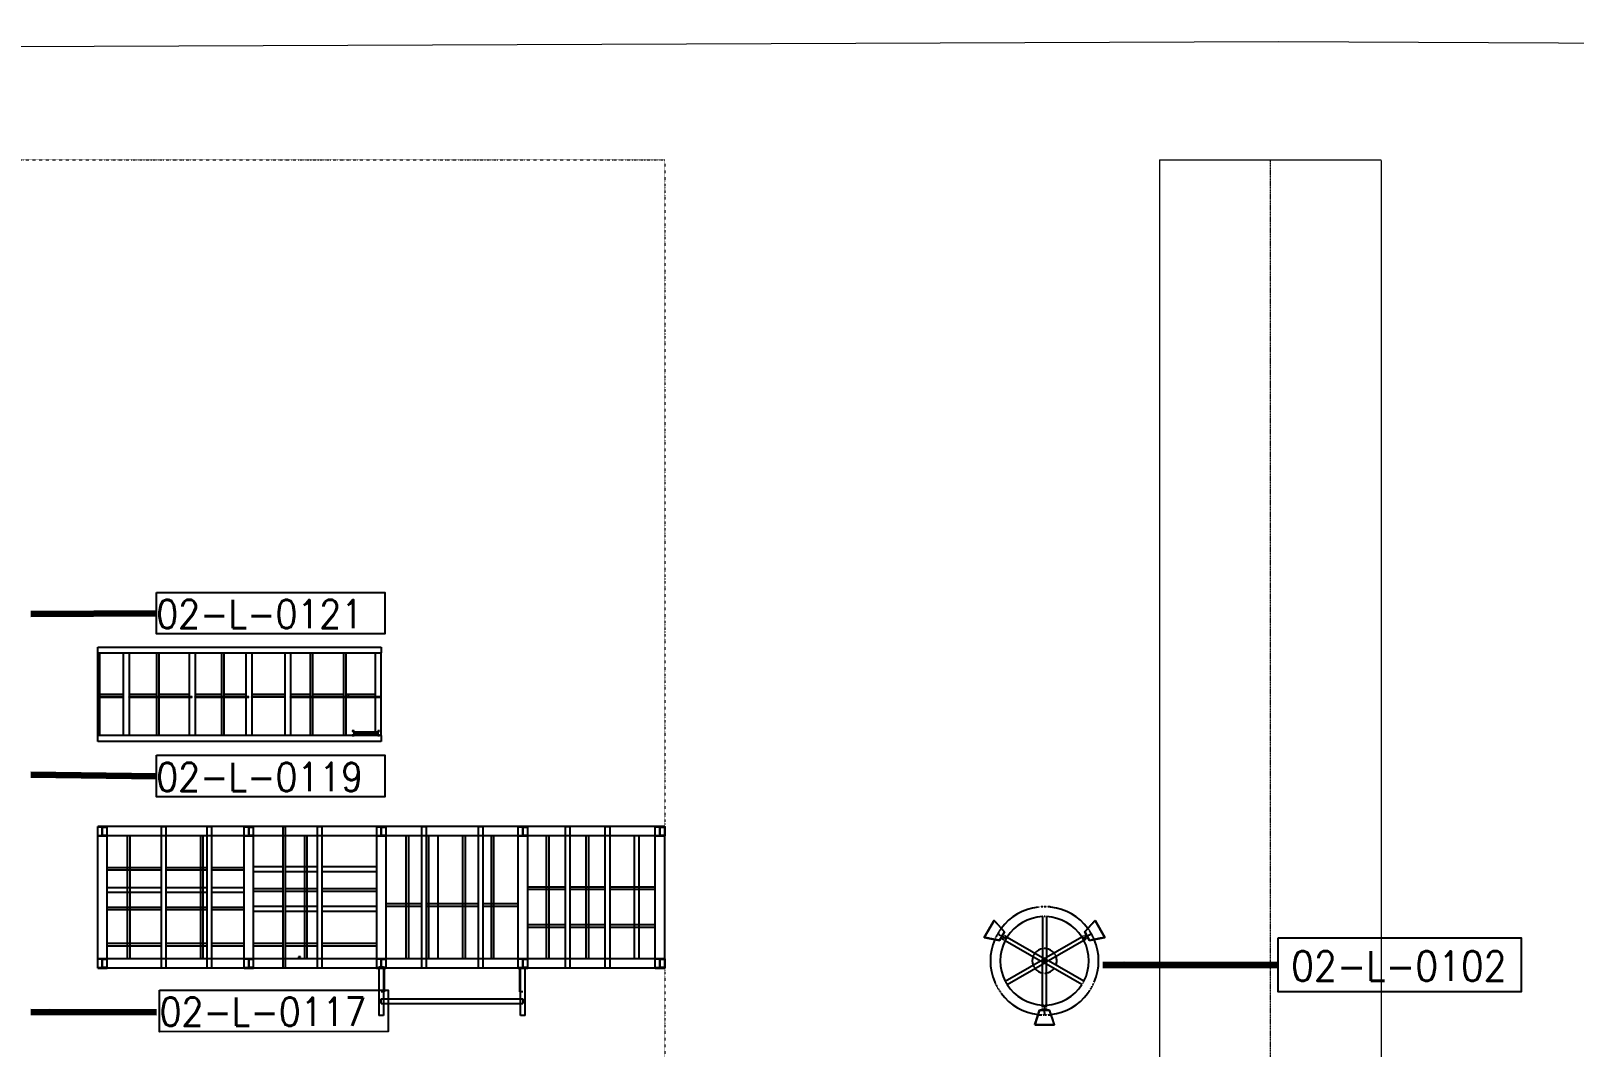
# Model space of a CAD drawing. Header units: inches. Extents: x 19 to 689223, y 34 to 210034.
# Drawn here: x 147594 to 178947, y 152559 to 173214 of the extents above; entities that cross this region are included whole.
import ezdxf

# ---------------------------------------------------------------- set-up
doc = ezdxf.new("R2010")
doc.units = ezdxf.units.IN
doc.header["$MEASUREMENT"] = 0
for name, pattern in [('CABLEROUTEALL-EMBED 1_DWG$0$HIDDEN2', [0.1875, 0.125, -0.0625]), ('DASHDOT2', [0.5, 0.25, -0.125, 0, -0.125]), ('DIVIDE2', [0.625, 0.25, -0.125, 0, -0.125, 0, -0.125])]:
    doc.linetypes.add(name, pattern=pattern)
for name, color, linetype in [('_Auto', 7, 'Continuous'), ('CABLEROUTEALL-EMBED 1_DWG$0$DwgTemplate', 7, 'Continuous'), ('Pointers', 136, 'Continuous'), ('照明平面设备层', 1, 'Continuous')]:
    doc.layers.add(name, color=color, linetype=linetype)
doc.layers.add('Layout', color=6, linetype='Continuous', lineweight=20)
doc.layers.add('REV.C CLOUD', color=2, linetype='Continuous', lineweight=20)
doc.styles.add('HZTXT', font='txt_qlt.shx', dxfattribs={"width": 0.7, "bigfont": 'hztxt.shx'})
doc.styles.get("Standard").update_dxf_attribs({"font": 'arial.ttf'})
doc.dimstyles.new('ANSI_L', dxfattribs={"dimtxt": 0.18, "dimasz": 0.18, "dimexe": 0.18, "dimexo": 0.0625, "dimgap": 0.09, "dimtad": 0, "dimtih": 1, "dimtoh": 1, "dimdec": 4, "dimzin": 0, "dimdsep": 46, "dimtxsty": 'Standard', "dimcen": 0.09, "dimadec": 0, "dimazin": 0, "dimtfac": 1, "dimtdec": 4, "dimtofl": 0, "dimtmove": 0, "dimatfit": 3, "dimfxl": 1, "dimtolj": 1, "dimtzin": 0, "dimarcsym": 0})
doc.dimstyles.new('ISO-25', dxfattribs={"dimtxt": 1000, "dimasz": 2.5, "dimexe": 1.25, "dimexo": 0.625, "dimtad": 1, "dimlfac": 1.016, "dimtxsty": 'HZTXT', "dimcen": 2.5, "dimclrd": 4, "dimclre": 4, "dimclrt": 4, "dimadec": 4, "dimazin": 0, "dimtfac": 1, "dimtmove": 0, "dimatfit": 3, "dimfxl": 1, "dimlwd": -1, "dimlwe": -1, "dimarcsym": 0})

# ---------------------------------------------------------------- blocks, each defined once
blk = doc.blocks.new('Tower Light Type 1')
at = {"layer": '照明平面设备层', "color": 1, "linetype": 'Continuous'}
for p, q in [((-2052, 1646), (-2452, 954)), ((-2452, 954), (-2052, 1646)), ((-1632, 1173), (-2052, 1646)), ((-2052, 1646), (-1632, 1173)), ((-80, 1798), (-80, 139)), ((80, 1798), (80, 139)), ((2052, 1646), (1632, 1173)), ((2052, 1646), (1632, 1173)), ((2452, 954), (2052, 1646)), ((2052, 1646), (2452, 954)), ((-2452, 954), (-1832, 827)), ((-2452, 954), (-1832, 827)), ((-1832, 827), (-1632, 1173)), ((-1632, 1173), (-1832, 827)), ((-1573, 908), (-1732, 1000)), ((-1573, 908), (-1732, 1000)), ((-1597, 830), (-160, 0)), ((-1517, 968), (-80, 139)), ((1517, 968), (80, 139)), ((1597, 830), (160, 0)), ((1732, 1000), (1573, 908)), ((1732, 1000), (1573, 908)), ((1632, 1173), (1832, 827)), ((1832, 827), (1632, 1173)), ((1832, 827), (2452, 954)), ((2452, 954), (1832, 827)), ((-1597, -830), (-160, 0)), ((1597, -830), (160, 0)), ((-1517, -968), (-80, -139)), ((-80, -1798), (-80, -139)), ((1517, -968), (80, -139)), ((80, -1798), (80, -139)), ((0, -1817), (0, -2000)), ((0, -1817), (0, -2000)), ((-200, -2000), (-400, -2600)), ((-400, -2600), (-200, -2000)), ((200, -2000), (-200, -2000)), ((-200, -2000), (200, -2000)), ((400, -2600), (200, -2000)), ((400, -2600), (200, -2000)), ((-400, -2600), (400, -2600)), ((400, -2600), (-400, -2600))]:
    blk.add_line(p, q, dxfattribs=at)
at = {"layer": '照明平面设备层', "color": 1, "linetype": 'CABLEROUTEALL-EMBED 1_DWG$0$HIDDEN2'}
for p, q in [((-2452, 954), (-2052, 1646)), ((-2052, 1646), (-2452, 954)), ((-2052, 1646), (-1632, 1173)), ((-2052, 1646), (-1632, 1173)), ((1632, 1173), (2052, 1646)), ((1632, 1173), (2052, 1646)), ((2052, 1646), (2452, 954)), ((2452, 954), (2052, 1646)), ((-1832, 827), (-2452, 954)), ((-1832, 827), (-2452, 954)), ((-1732, 1000), (-1905, 1100)), ((-1905, 1100), (-1732, 1000)), ((-1732, 1000), (-1905, 1100)), ((-1905, 1100), (-1732, 1000)), ((-1632, 1173), (-1832, 827)), ((-1832, 827), (-1632, 1173)), ((-1692, 1069), (-1772, 931)), ((-1692, 1069), (-1772, 931)), ((-1772, 931), (-1597, 830)), ((-1732, 1000), (-1559, 900)), ((-1732, 1000), (-1559, 900)), ((-1692, 1069), (-1517, 968)), ((-1559, 900), (-1573, 908)), ((-1559, 900), (-1573, 908)), ((1692, 1069), (1517, 968)), ((1559, 900), (1905, 1100)), ((1559, 900), (1905, 1100)), ((1573, 908), (1559, 900)), ((1573, 908), (1559, 900)), ((1772, 931), (1597, 830)), ((1832, 827), (1632, 1173)), ((1632, 1173), (1832, 827)), ((1692, 1069), (1772, 931)), ((1692, 1069), (1772, 931)), ((1905, 1100), (1732, 1000)), ((1905, 1100), (1732, 1000)), ((2452, 954), (1832, 827)), ((2452, 954), (1832, 827)), ((-160, 0), (-40, 69)), ((-160, 0), (-40, -69)), ((-80, 139), (40, 69)), ((-80, 139), (-80, 0)), ((80, 0), (-80, 0)), ((-80, 0), (0, 0)), ((0, 0), (-80, 0)), ((-80, 0), (80, 0)), ((-80, -139), (-80, 0)), ((80, 139), (-40, 69)), ((40, 69), (-40, -69)), ((-40, -69), (40, 69)), ((40, -69), (-40, 69)), ((-40, 69), (0, 0)), ((0, 0), (-40, 69)), ((-40, 69), (40, -69)), ((-40, -69), (0, 0)), ((0, 0), (-40, -69)), ((0, 0), (40, 69)), ((40, 69), (0, 0)), ((0, 0), (80, 0)), ((80, 0), (0, 0)), ((0, 0), (40, -69)), ((40, -69), (0, 0)), ((160, 0), (40, 69)), ((160, 0), (40, -69)), ((80, 139), (80, 0)), ((80, -139), (80, 0)), ((-80, -139), (40, -69)), ((80, -139), (-40, -69)), ((-80, -2000), (-80, -1798)), ((0, -2000), (0, -1800)), ((0, -1800), (0, -1817)), ((0, -2000), (0, -1800)), ((0, -1800), (0, -1817)), ((80, -2000), (80, -1798)), ((-400, -2600), (-200, -2000)), ((-400, -2600), (-200, -2000)), ((-200, -2000), (200, -2000)), ((200, -2000), (-200, -2000)), ((80, -2000), (-80, -2000)), ((80, -2000), (-80, -2000)), ((0, -2000), (0, -2200)), ((0, -2200), (0, -2000)), ((0, -2000), (0, -2200)), ((0, -2200), (0, -2000)), ((200, -2000), (400, -2600)), ((200, -2000), (400, -2600)), ((400, -2600), (-400, -2600)), ((-400, -2600), (400, -2600))]:
    blk.add_line(p, q, dxfattribs=at)
at = {"layer": '照明平面设备层', "color": 1, "linetype": 'Continuous'}
blk.add_circle((0, 0), 100, dxfattribs=at)
blk.add_circle((0, 0), 100, dxfattribs=at)
for radius, start, end in [(2200, 96.86074, 143.17429), (2200, 36.82571, 83.18043), (1800, 92.54732, 147.45268), (1800, 32.54732, 87.45268), (2200, 156.82571, 203.17429), (1800, 152.54732, 207.45268), (1800, 332.54732, 27.45268), (2200, 336.82571, 23.17429), (500, 159.2069, 200.7931), (500, 159.2069, 200.7931), (500, 99.2069, 140.7931), (500, 99.2069, 140.7931), (500, 39.2069, 80.7931), (500, 39.2069, 80.7931), (500, 339.2069, 20.7931), (500, 0, 20.7931), (500, 339.2069, 0), (500, 219.2069, 260.7931), (500, 219.2069, 260.7931), (500, 279.2069, 320.7931), (500, 279.2069, 320.7931), (1800, 212.54732, 267.45268), (1800, 272.54732, 327.45268), (2200, 216.82571, 263.17429), (2200, 276.82571, 323.17429)]:
    blk.add_arc((0, 0), radius, start, end, dxfattribs=at)
at = {"layer": '照明平面设备层', "color": 1, "linetype": 'CABLEROUTEALL-EMBED 1_DWG$0$HIDDEN2'}
for radius, start, end in [(2200, 90, 96.86074), (2200, 83.18043, 90), (2200, 143.17429, 150), (1800, 90, 92.54732), (1800, 87.45268, 90), (2200, 30, 36.82571), (2200, 150, 156.82571), (1800, 150, 152.54732), (1800, 147.45268, 150), (1800, 30, 32.54732), (1800, 27.45268, 30), (2200, 23.17429, 30), (500, 140.7931, 159.2069), (500, 140.7931, 159.2069), (500, 80.7931, 99.2069), (500, 80.7931, 99.2069), (500, 20.7931, 39.2069), (500, 20.7931, 39.2069), (500, 200.7931, 219.2069), (500, 200.7931, 219.2069), (500, 260.7931, 270), (500, 260.7931, 279.2069), (500, 270, 279.2069), (2200, 203.17429, 210), (2200, 210, 216.82571), (1800, 207.45268, 210), (1800, 210, 212.54732), (1800, 327.45268, 330), (1800, 330, 332.54732), (2200, 323.17429, 330), (2200, 330, 336.82571), (1800, 267.45268, 270), (1800, 270, 272.54732), (2200, 263.17429, 270), (2200, 270, 276.82571)]:
    blk.add_arc((0, 0), radius, start, end, dxfattribs=at)

msp = doc.modelspace()

# ---------------------------------------------------------------- linework, layer by layer
at = {"layer": '_Auto', "color": 7, "linetype": 'Continuous'}
for points in [[(150143.3347, 161798.7802), (154784.3259, 161799.5468), (154784.3259, 160956.715), (150143.3347, 160955.9483)], [(150143.3347, 158490.0677), (154784.3259, 158490.8343), (154784.3259, 157648.0024), (150143.3347, 157647.2358)], [(172930.4061, 154783.649), (177869.4305, 154783.649), (177869.4305, 153686.088), (172930.4061, 153686.088)], [(150210.2686, 153716.4998), (154851.2598, 153717.2665), (154851.2598, 152874.4346), (150210.2686, 152873.668)]]:
    msp.add_lwpolyline(points, close=True, dxfattribs=at)
at = {"layer": 'CABLEROUTEALL-EMBED 1_DWG$0$DwgTemplate', "color": 9, "linetype": 'Continuous'}
for p, q in [((148952.4594, 160691.4688), (154711.8103, 160691.4688)), ((148952.4594, 160572.4422), (148952.4594, 160691.4688)), ((148952.4594, 160572.4422), (148998.5342, 160572.4422)), ((148952.4594, 158890.7117), (148952.4594, 160572.4422)), ((148952.4594, 160572.4422), (154711.8103, 160572.4422)), ((148998.5342, 158890.7117), (148998.5342, 160572.4422)), ((149468.8812, 160572.4422), (149468.8812, 158890.7117)), ((149468.8812, 160572.4422), (149587.9078, 160572.4422)), ((149587.9078, 160572.4422), (149587.9078, 158890.7117)), ((150154.2439, 160572.4422), (150200.3187, 160572.4422)), ((150154.2439, 158890.7117), (150154.2439, 160572.4422)), ((150200.3187, 158890.7117), (150200.3187, 160572.4422)), ((150812.7297, 160572.4422), (150931.7563, 160572.4422)), ((150812.7297, 160572.4422), (150812.7297, 158890.7117)), ((150931.7563, 160572.4422), (150931.7563, 158890.7117)), ((151467.376, 160572.4422), (151513.4508, 160572.4422)), ((151467.376, 160572.4422), (151467.376, 158890.7117)), ((151513.4508, 160572.4422), (151513.4508, 158890.7117)), ((151964.5999, 160572.4422), (151964.5999, 158890.7117)), ((151964.5999, 160572.4422), (152083.6265, 160572.4422)), ((152083.6265, 160572.4422), (152083.6265, 158890.7117)), ((152751.7112, 160572.4422), (152870.7378, 160572.4422)), ((152751.7112, 160572.4422), (152751.7112, 158890.7117)), ((152870.7378, 160572.4422), (152870.7378, 158890.7117)), ((153273.8924, 160572.4422), (153319.9672, 160572.4422)), ((153273.8924, 158890.7117), (153273.8924, 160572.4422)), ((153319.9672, 158890.7117), (153319.9672, 160572.4422)), ((153945.8167, 160572.4422), (153945.8167, 158890.7117)), ((153945.8167, 160572.4422), (153991.8915, 160572.4422)), ((153991.8915, 160572.4422), (153991.8915, 158890.7117)), ((154592.7838, 160572.4422), (154711.8103, 160572.4422)), ((154592.7838, 158967.17), (154592.7838, 160572.4422)), ((154711.8103, 160691.4688), (154711.8103, 160572.4422)), ((154711.8103, 158890.7117), (154711.8103, 160572.4422)), ((149468.8812, 159676.8631), (148952.4594, 159676.8631)), ((148952.4594, 159676.8631), (148952.4594, 159671.1038)), ((148952.4594, 159671.1038), (149468.8812, 159671.1038)), ((148998.5342, 159731.577), (149468.8812, 159731.577)), ((149468.8812, 159676.8631), (149468.8812, 159671.1038)), ((149587.9078, 159731.577), (150154.2439, 159731.577)), ((149587.9078, 159671.1038), (149587.9078, 159676.8631)), ((150872.243, 159676.8631), (149587.9078, 159676.8631)), ((149587.9078, 159671.1038), (150872.243, 159671.1038)), ((150200.3187, 159731.577), (150812.7297, 159731.577)), ((150872.243, 159671.1038), (150872.243, 159676.8631)), ((150931.7563, 159731.577), (151467.376, 159731.577)), ((150931.7563, 159671.1038), (150931.7563, 159676.8631)), ((152024.1132, 159676.8631), (150931.7563, 159676.8631)), ((150931.7563, 159671.1038), (152024.1132, 159671.1038)), ((151513.4508, 159731.577), (151964.5999, 159731.577)), ((152024.1132, 159671.1038), (152024.1132, 159676.8631)), ((152083.6265, 159731.577), (152751.7112, 159731.577)), ((152083.6265, 159671.1038), (152083.6265, 159676.8631)), ((152751.7112, 159676.8631), (152083.6265, 159676.8631)), ((152751.7112, 159671.1038), (152083.6265, 159671.1038)), ((152751.7112, 159676.8631), (152751.7112, 159671.1038)), ((152870.7378, 159731.577), (153273.8924, 159731.577)), ((152870.7378, 159671.1038), (152870.7378, 159676.8631)), ((154711.8103, 159676.8631), (152870.7378, 159676.8631)), ((152870.7378, 159671.1038), (154711.8103, 159671.1038)), ((153319.9672, 159731.577), (153945.8167, 159731.577)), ((153991.8915, 159731.577), (154592.7838, 159731.577)), ((153991.8915, 159731.577), (154048.7293, 159731.577)), ((154048.7293, 159676.8631), (153991.8915, 159676.8631)), ((153991.8915, 159671.1038), (153991.8915, 159676.8631)), ((153991.8915, 159671.1038), (154048.7293, 159671.1038)), ((154048.7293, 159676.8631), (154048.7293, 159731.577)), ((154048.7293, 159671.1038), (154048.7293, 159676.8631)), ((154711.8103, 159671.1038), (154711.8103, 159676.8631)), ((154161.7451, 158987.1358), (154123.2227, 158987.1358)), ((154123.2227, 158987.1358), (154123.2227, 158979.9189)), ((154123.2227, 158979.9189), (154158.6974, 158979.9189)), ((154158.6974, 158979.9189), (154158.6974, 158896.8276)), ((154161.7451, 158889.6108), (154161.7451, 158987.1358)), ((154161.7451, 158967.17), (154641.691, 158967.17)), ((154161.7451, 158956.9299), (154641.691, 158956.9299)), ((154641.691, 158987.1358), (154641.691, 158889.6108)), ((154680.2134, 158987.1358), (154641.691, 158987.1358)), ((154644.7386, 158979.9189), (154680.2134, 158979.9189)), ((154644.7386, 158896.8276), (154644.7386, 158979.9189)), ((154680.2134, 158979.9189), (154680.2134, 158987.1358)), ((154123.2227, 158890.7117), (148952.4594, 158890.7117)), ((148952.4594, 158771.6852), (148952.4594, 158890.7117)), ((148998.5342, 158890.7117), (148952.4594, 158890.7117)), ((154711.8103, 158771.6852), (148952.4594, 158771.6852)), ((149587.9078, 158890.7117), (149468.8812, 158890.7117)), ((150200.3187, 158890.7117), (150154.2439, 158890.7117)), ((150931.7563, 158890.7117), (150812.7297, 158890.7117)), ((151513.4508, 158890.7117), (151467.376, 158890.7117)), ((152083.6265, 158890.7117), (151964.5999, 158890.7117)), ((152870.7378, 158890.7117), (152751.7112, 158890.7117)), ((153319.9672, 158890.7117), (153273.8924, 158890.7117)), ((153991.8915, 158890.7117), (153945.8167, 158890.7117)), ((154123.2227, 158896.8276), (154123.2227, 158889.6108)), ((154158.6974, 158896.8276), (154123.2227, 158896.8276)), ((154123.2227, 158889.6108), (154161.7451, 158889.6108)), ((154641.691, 158918.4075), (154161.7451, 158918.4075)), ((154641.691, 158890.7117), (154161.7451, 158890.7117)), ((154592.7838, 158890.7117), (154592.7838, 158918.4075)), ((154641.691, 158890.7117), (154592.7838, 158890.7117)), ((154641.691, 158889.6108), (154680.2134, 158889.6108)), ((154680.2134, 158896.8276), (154644.7386, 158896.8276)), ((154680.2134, 158889.6108), (154680.2134, 158896.8276)), ((154711.8103, 158890.7117), (154680.2134, 158890.7117)), ((154711.8103, 158890.7117), (154680.2134, 158890.7117)), ((154711.8103, 158890.7117), (154711.8103, 158771.6852)), ((148952.4594, 157032.3612), (148952.4594, 157043.8799)), ((148952.4594, 157043.8799), (149144.4377, 157043.8799)), ((148952.4594, 156851.9015), (148952.4594, 157043.8799)), ((160471.1613, 157043.8799), (148952.4594, 157043.8799)), ((148952.4594, 154164.2044), (148952.4594, 157043.8799)), ((148952.4594, 157043.8799), (149144.4377, 157043.8799)), ((149044.609, 157032.3612), (148952.4594, 157032.3612)), ((148952.4594, 156863.4202), (149044.609, 156863.4202)), ((148952.4594, 156863.4202), (148952.4594, 156851.9015)), ((148952.4594, 156851.9015), (149144.4377, 156851.9015)), ((160471.1613, 156851.9015), (148952.4594, 156851.9015)), ((149044.609, 156863.4202), (149044.609, 157032.3612)), ((149052.2881, 157032.3612), (149144.4377, 157032.3612)), ((149052.2881, 156863.4202), (149052.2881, 157032.3612)), ((149144.4377, 156863.4202), (149052.2881, 156863.4202)), ((149144.4377, 157043.8799), (149144.4377, 157032.3612)), ((149144.4377, 154164.2044), (149144.4377, 157043.8799)), ((149144.4377, 156851.9015), (149144.4377, 156863.4202)), ((149550.9519, 156851.9015), (149550.9519, 154356.1827)), ((149601.8262, 156851.9015), (149601.8262, 154356.1827)), ((150248.3133, 154164.2044), (150248.3133, 157043.8799)), ((150248.3133, 157043.8799), (150344.3025, 157043.8799)), ((150344.3025, 154164.2044), (150344.3025, 157043.8799)), ((151038.7843, 156851.9015), (151038.7843, 154356.1827)), ((151089.6585, 156851.9015), (151089.6585, 154356.1827)), ((151169.8095, 157043.8799), (151265.7987, 157043.8799)), ((151169.8095, 157043.8799), (151169.8095, 154164.2044)), ((151265.7987, 157043.8799), (151265.7987, 154164.2044)), ((151928.124, 157043.8799), (152120.1024, 157043.8799)), ((151928.124, 154164.2044), (151928.124, 157043.8799)), ((151928.124, 157043.8799), (152120.1024, 157043.8799)), ((151928.124, 157032.3612), (151928.124, 157043.8799)), ((152020.2736, 157032.3612), (151928.124, 157032.3612)), ((151928.124, 156863.4202), (152020.2736, 156863.4202)), ((151928.124, 156863.4202), (151928.124, 156851.9015)), ((151928.124, 156851.9015), (152120.1024, 156851.9015)), ((152020.2736, 156863.4202), (152020.2736, 157032.3612)), ((152027.9528, 156863.4202), (152027.9528, 157032.3612)), ((152027.9528, 157032.3612), (152120.1024, 157032.3612)), ((152120.1024, 156863.4202), (152027.9528, 156863.4202)), ((152120.1024, 154164.2044), (152120.1024, 157043.8799)), ((152120.1024, 157043.8799), (152120.1024, 157032.3612)), ((152120.1024, 156851.9015), (152120.1024, 156863.4202)), ((152718.595, 154164.2044), (152718.595, 157043.8799)), ((152718.595, 157043.8799), (152769.4692, 157043.8799)), ((152769.4692, 154164.2044), (152769.4692, 157043.8799)), ((153150.5463, 156851.9015), (153150.5463, 154356.1827)), ((153201.4205, 156851.9015), (153201.4205, 154356.1827)), ((153415.9564, 154164.2044), (153415.9564, 157043.8799)), ((153415.9564, 157043.8799), (153511.9456, 157043.8799)), ((153511.9456, 154164.2044), (153511.9456, 157043.8799)), ((154615.8212, 157043.8799), (154615.8212, 154164.2044)), ((154615.8212, 157043.8799), (154807.7995, 157043.8799)), ((154615.8212, 157043.8799), (154807.7995, 157043.8799)), ((154615.8212, 157032.3612), (154615.8212, 157043.8799)), ((154707.9708, 157032.3612), (154615.8212, 157032.3612)), ((154615.8212, 156863.4202), (154615.8212, 156851.9015)), ((154615.8212, 156863.4202), (154707.9708, 156863.4202)), ((154615.8212, 156851.9015), (154807.7995, 156851.9015)), ((154707.9708, 156863.4202), (154707.9708, 157032.3612)), ((154715.6499, 157032.3612), (154807.7995, 157032.3612)), ((154715.6499, 156863.4202), (154715.6499, 157032.3612)), ((154807.7995, 156863.4202), (154715.6499, 156863.4202)), ((154807.7995, 157043.8799), (154807.7995, 154164.2044)), ((154807.7995, 157043.8799), (154807.7995, 157032.3612)), ((154807.7995, 156851.9015), (154807.7995, 156863.4202)), ((155214.3137, 156851.9015), (155214.3137, 154356.1827)), ((155265.188, 156851.9015), (155265.188, 154356.1827)), ((155527.7184, 157043.8799), (155623.7076, 157043.8799)), ((155527.7184, 157043.8799), (155527.7184, 154164.2044)), ((155623.7076, 157043.8799), (155623.7076, 154164.2044)), ((155671.7022, 156851.9015), (155671.7022, 154356.1827)), ((155863.6805, 156851.9015), (155863.6805, 154356.1827)), ((156366.1839, 156851.9015), (156366.1839, 154356.1827)), ((156417.0582, 156851.9015), (156417.0582, 154356.1827)), ((156679.5886, 157043.8799), (156775.5778, 157043.8799)), ((156679.5886, 157043.8799), (156679.5886, 154164.2044)), ((156775.5778, 157043.8799), (156775.5778, 154164.2044)), ((156942.119, 156851.9015), (156942.119, 154356.1827)), ((156992.9933, 156851.9015), (156992.9933, 154356.1827)), ((157495.4967, 157032.3612), (157495.4967, 157043.8799)), ((157495.4967, 157043.8799), (157687.475, 157043.8799)), ((157495.4967, 154164.2044), (157495.4967, 157043.8799)), ((157495.4967, 157043.8799), (157687.475, 157043.8799)), ((157587.6463, 157032.3612), (157495.4967, 157032.3612)), ((157495.4967, 156863.4202), (157587.6463, 156863.4202)), ((157495.4967, 156863.4202), (157495.4967, 156851.9015)), ((157495.4967, 156851.9015), (157687.475, 156851.9015)), ((157587.6463, 156863.4202), (157587.6463, 157032.3612)), ((157595.3254, 157032.3612), (157687.475, 157032.3612)), ((157595.3254, 156863.4202), (157595.3254, 157032.3612)), ((157687.475, 156863.4202), (157595.3254, 156863.4202)), ((157687.475, 157043.8799), (157687.475, 157032.3612)), ((157687.475, 154164.2044), (157687.475, 157043.8799)), ((157687.475, 156851.9015), (157687.475, 156863.4202)), ((158065.1925, 156851.9015), (158065.1925, 154356.1827)), ((158116.0667, 156851.9015), (158116.0667, 154356.1827)), ((158445.7896, 157043.8799), (158445.7896, 154164.2044)), ((158445.7896, 157043.8799), (158541.7787, 157043.8799)), ((158541.7787, 157043.8799), (158541.7787, 154164.2044)), ((158546.5782, 156851.9015), (158546.5782, 154356.1827)), ((158871.5016, 156851.9015), (158871.5016, 154356.1827)), ((158922.3759, 156851.9015), (158922.3759, 154356.1827)), ((159256.8982, 157043.8799), (159256.8982, 154164.2044)), ((159256.8982, 157043.8799), (159352.8873, 157043.8799)), ((159352.8873, 157043.8799), (159352.8873, 154164.2044)), ((159847.2316, 156851.9015), (159847.2316, 154356.1827)), ((159943.2208, 156851.9015), (159943.2208, 154356.1827)), ((160279.183, 154164.2044), (160279.183, 157043.8799)), ((160279.183, 157043.8799), (160471.1613, 157043.8799)), ((160279.183, 157032.3612), (160279.183, 157043.8799)), ((160279.183, 157043.8799), (160471.1613, 157043.8799)), ((160371.3326, 157032.3612), (160279.183, 157032.3612)), ((160279.183, 156863.4202), (160279.183, 156851.9015)), ((160279.183, 156863.4202), (160371.3326, 156863.4202)), ((160279.183, 156851.9015), (160471.1613, 156851.9015)), ((160371.3326, 156863.4202), (160371.3326, 157032.3612)), ((160379.0117, 157032.3612), (160471.1613, 157032.3612)), ((160379.0117, 156863.4202), (160379.0117, 157032.3612)), ((160471.1613, 156863.4202), (160379.0117, 156863.4202)), ((160471.1613, 154164.2044), (160471.1613, 157043.8799)), ((160471.1613, 157043.8799), (160471.1613, 156851.9015)), ((160471.1613, 157043.8799), (160471.1613, 157032.3612)), ((160471.1613, 156851.9015), (160471.1613, 156863.4202)), ((150248.3133, 156205.4143), (149144.4377, 156205.4143)), ((150248.3133, 156154.5401), (149144.4377, 156154.5401)), ((151169.8095, 156205.4143), (150344.3025, 156205.4143)), ((151169.8095, 156154.5401), (150344.3025, 156154.5401)), ((151928.124, 156205.4143), (151265.7987, 156205.4143)), ((151928.124, 156154.5401), (151265.7987, 156154.5401)), ((152120.1024, 156227.9718), (152718.595, 156227.9718)), ((152769.4692, 156227.9718), (153415.9564, 156227.9718)), ((153511.9456, 156227.9718), (154615.8212, 156227.9718)), ((152120.1024, 156131.9826), (152718.595, 156131.9826)), ((152769.4692, 156131.9826), (153415.9564, 156131.9826)), ((153511.9456, 156131.9826), (154615.8212, 156131.9826)), ((149144.4377, 155805.6194), (150248.3133, 155805.6194)), ((149144.4377, 155709.6302), (150248.3133, 155709.6302)), ((150344.3025, 155805.6194), (151169.8095, 155805.6194)), ((150344.3025, 155709.6302), (151169.8095, 155709.6302)), ((151265.7987, 155805.6194), (151928.124, 155805.6194)), ((151265.7987, 155709.6302), (151928.124, 155709.6302)), ((152120.1024, 155783.0619), (152718.595, 155783.0619)), ((152120.1024, 155732.1877), (152718.595, 155732.1877)), ((152769.4692, 155783.0619), (153415.9564, 155783.0619)), ((152769.4692, 155732.1877), (153415.9564, 155732.1877)), ((153511.9456, 155783.0619), (154615.8212, 155783.0619)), ((153511.9456, 155732.1877), (154615.8212, 155732.1877)), ((158445.7896, 155811.8587), (157687.475, 155811.8587)), ((158445.7896, 155760.9844), (157687.475, 155760.9844)), ((159256.8982, 155811.8587), (158541.7787, 155811.8587)), ((159256.8982, 155760.9844), (158541.7787, 155760.9844)), ((160279.183, 155811.8587), (159352.8873, 155811.8587)), ((160279.183, 155760.9844), (159352.8873, 155760.9844)), ((150248.3133, 155399.1052), (149144.4377, 155399.1052)), ((150248.3133, 155348.2309), (149144.4377, 155348.2309)), ((151169.8095, 155399.1052), (150344.3025, 155399.1052)), ((151169.8095, 155348.2309), (150344.3025, 155348.2309)), ((151928.124, 155399.1052), (151265.7987, 155399.1052)), ((151928.124, 155348.2309), (151265.7987, 155348.2309)), ((152120.1024, 155421.6627), (152718.595, 155421.6627)), ((152120.1024, 155325.6735), (152718.595, 155325.6735)), ((152769.4692, 155421.6627), (153415.9564, 155421.6627)), ((152769.4692, 155325.6735), (153415.9564, 155325.6735)), ((153511.9456, 155421.6627), (154615.8212, 155421.6627)), ((153511.9456, 155325.6735), (154615.8212, 155325.6735)), ((155527.7184, 155471.0971), (154807.7995, 155471.0971)), ((155527.7184, 155420.2228), (154807.7995, 155420.2228)), ((156679.5886, 155471.0971), (155623.7076, 155471.0971)), ((156679.5886, 155420.2228), (155623.7076, 155420.2228)), ((157495.4967, 155471.0971), (156775.5778, 155471.0971)), ((157495.4967, 155420.2228), (156775.5778, 155420.2228)), ((158445.7896, 155043.9452), (157687.475, 155043.9452)), ((158445.7896, 154993.071), (157687.475, 154993.071)), ((159256.8982, 155043.9452), (158541.7787, 155043.9452)), ((159256.8982, 154993.071), (158541.7787, 154993.071)), ((160279.183, 155043.9452), (159352.8873, 155043.9452)), ((160279.183, 154993.071), (159352.8873, 154993.071)), ((149144.4377, 154669.5874), (150248.3133, 154669.5874)), ((149144.4377, 154618.7131), (150248.3133, 154618.7131)), ((150344.3025, 154669.5874), (151169.8095, 154669.5874)), ((150344.3025, 154618.7131), (151169.8095, 154618.7131)), ((151265.7987, 154669.5874), (151928.124, 154669.5874)), ((151265.7987, 154618.7131), (151928.124, 154618.7131)), ((152120.1024, 154669.5874), (152718.595, 154669.5874)), ((152120.1024, 154618.7131), (152718.595, 154618.7131)), ((152769.4692, 154669.5874), (153415.9564, 154669.5874)), ((152769.4692, 154618.7131), (153415.9564, 154618.7131)), ((153511.9456, 154669.5874), (154615.8212, 154669.5874)), ((153511.9456, 154618.7131), (154615.8212, 154618.7131)), ((160471.1613, 154356.1827), (148952.4594, 154356.1827)), ((148952.4594, 154164.2044), (148952.4594, 154356.1827)), ((148952.4594, 154356.1827), (149144.4377, 154356.1827)), ((148952.4594, 154344.664), (148952.4594, 154356.1827)), ((149044.609, 154344.664), (148952.4594, 154344.664)), ((149044.609, 154175.7231), (149044.609, 154344.664)), ((149052.2881, 154344.664), (149144.4377, 154344.664)), ((149052.2881, 154175.7231), (149052.2881, 154344.664)), ((149144.4377, 154356.1827), (149144.4377, 154344.664)), ((151928.124, 154356.1827), (152120.1024, 154356.1827)), ((151928.124, 154344.664), (151928.124, 154356.1827)), ((152020.2736, 154344.664), (151928.124, 154344.664)), ((152020.2736, 154175.7231), (152020.2736, 154344.664)), ((152027.9528, 154175.7231), (152027.9528, 154344.664)), ((152027.9528, 154344.664), (152120.1024, 154344.664)), ((152120.1024, 154356.1827), (152120.1024, 154344.664)), ((152718.595, 154356.6158), (152127.2187, 154356.6158)), ((152127.2187, 154356.1827), (152127.2187, 154356.6158)), ((153034.2457, 154356.6158), (152769.4692, 154356.6158)), ((153072.768, 154395.1382), (153034.2457, 154395.1382)), ((153034.2457, 154395.1382), (153034.2457, 154356.1827)), ((153037.2933, 154387.9214), (153072.768, 154387.9214)), ((153037.2933, 154356.1827), (153037.2933, 154387.9214)), ((153072.768, 154387.9214), (153072.768, 154395.1382)), ((154615.8212, 154356.1827), (154807.7995, 154356.1827)), ((154615.8212, 154344.664), (154615.8212, 154356.1827)), ((154707.9708, 154344.664), (154615.8212, 154344.664)), ((154707.9708, 154175.7231), (154707.9708, 154344.664)), ((154715.6499, 154344.664), (154807.7995, 154344.664)), ((154715.6499, 154175.7231), (154715.6499, 154344.664)), ((154807.7995, 154356.1827), (154807.7995, 154344.664)), ((157495.4967, 154344.664), (157495.4967, 154356.1827)), ((157495.4967, 154356.1827), (157687.475, 154356.1827)), ((157587.6463, 154344.664), (157495.4967, 154344.664)), ((157587.6463, 154175.7231), (157587.6463, 154344.664)), ((157595.3254, 154175.7231), (157595.3254, 154344.664)), ((157595.3254, 154344.664), (157687.475, 154344.664)), ((157687.475, 154356.1827), (157687.475, 154344.664)), ((160279.183, 154356.1827), (160471.1613, 154356.1827)), ((160279.183, 154344.664), (160279.183, 154356.1827)), ((160371.3326, 154344.664), (160279.183, 154344.664)), ((160371.3326, 154175.7231), (160371.3326, 154344.664)), ((160379.0117, 154175.7231), (160379.0117, 154344.664)), ((160379.0117, 154344.664), (160471.1613, 154344.664)), ((160471.1613, 154356.1827), (160471.1613, 154344.664)), ((160471.1613, 154356.1827), (160471.1613, 154164.2044)), ((148952.4594, 154175.7231), (148952.4594, 154164.2044)), ((148952.4594, 154175.7231), (149044.609, 154175.7231)), ((160471.1613, 154164.2044), (148952.4594, 154164.2044)), ((149144.4377, 154164.2044), (148952.4594, 154164.2044)), ((148952.4594, 154164.2044), (149144.4377, 154164.2044)), ((149144.4377, 154175.7231), (149052.2881, 154175.7231)), ((149144.4377, 154164.2044), (149144.4377, 154175.7231)), ((150344.3025, 154164.2044), (150248.3133, 154164.2044)), ((151265.7987, 154164.2044), (151169.8095, 154164.2044)), ((151928.124, 154175.7231), (151928.124, 154164.2044)), ((151928.124, 154175.7231), (152020.2736, 154175.7231)), ((151928.124, 154164.2044), (152120.1024, 154164.2044)), ((152120.1024, 154164.2044), (151928.124, 154164.2044)), ((152120.1024, 154175.7231), (152027.9528, 154175.7231)), ((152120.1024, 154164.2044), (152120.1024, 154175.7231)), ((152769.4692, 154164.2044), (152718.595, 154164.2044)), ((153511.9456, 154164.2044), (153415.9564, 154164.2044)), ((154615.8212, 154175.7231), (154707.9708, 154175.7231)), ((154615.8212, 154175.7231), (154615.8212, 154164.2044)), ((154807.7995, 154164.2044), (154615.8212, 154164.2044)), ((154615.8212, 154164.2044), (154807.7995, 154164.2044)), ((154663.8158, 154189.4203), (154663.8075, 153204.3129)), ((154663.8158, 154189.4203), (154759.8049, 154189.4195)), ((154807.7995, 154175.7231), (154715.6499, 154175.7231)), ((154759.8049, 154189.4195), (154759.7967, 153204.3121)), ((154772.2835, 154164.2038), (154772.2793, 153684.2579)), ((154807.7995, 154164.2044), (154807.7995, 154175.7231)), ((155623.7076, 154164.2044), (155527.7184, 154164.2044)), ((156775.5778, 154164.2044), (156679.5886, 154164.2044)), ((157495.4967, 154175.7231), (157587.6463, 154175.7231)), ((157495.4967, 154175.7231), (157495.4967, 154164.2044)), ((157495.4967, 154164.2044), (157687.475, 154164.2044)), ((157687.475, 154164.2044), (157495.4967, 154164.2044)), ((157531.0126, 154164.2033), (157543.4995, 154164.2035)), ((157531.0209, 153684.2574), (157531.0126, 154164.2033)), ((157543.4995, 154165.231), (157639.4887, 154165.231)), ((157543.4995, 153204.3125), (157543.4995, 154165.231)), ((157687.475, 154175.7231), (157595.3254, 154175.7231)), ((157639.4887, 153204.3125), (157639.4887, 154165.231)), ((157687.475, 154164.2044), (157687.475, 154175.7231)), ((158541.7787, 154164.2044), (158445.7896, 154164.2044)), ((159352.8873, 154164.2044), (159256.8982, 154164.2044)), ((160279.183, 154175.7231), (160279.183, 154164.2044)), ((160279.183, 154175.7231), (160371.3326, 154175.7231)), ((160279.183, 154164.2044), (160471.1613, 154164.2044)), ((160471.1613, 154164.2044), (160279.183, 154164.2044)), ((160471.1613, 154175.7231), (160379.0117, 154175.7231)), ((160471.1613, 154164.2044), (160471.1613, 154175.7231)), ((154772.2793, 153684.2579), (154711.8061, 153684.2585)), ((154759.8007, 153680.4539), (154772.2793, 153680.4538)), ((154772.2793, 153680.4538), (154772.2793, 153684.2579)), ((157591.4941, 153684.2585), (157531.0209, 153684.2574)), ((157531.0209, 153684.2574), (157531.021, 153680.4532)), ((157531.021, 153680.4532), (157543.4995, 153680.4535)), ((154711.8045, 153444.2855), (154711.8045, 153540.2747)), ((154711.8045, 153540.2747), (157591.4941, 153540.2747)), ((154711.8045, 153444.2855), (157591.4941, 153444.2855)), ((157591.4941, 153540.2747), (157591.4941, 153444.2855)), ((154759.7967, 153204.3121), (154663.8075, 153204.3129)), ((157639.4887, 153204.3125), (157543.4995, 153204.3125))]:
    msp.add_line(p, q, dxfattribs=at)
at = {"layer": 'Layout', "linetype": 'DIVIDE2', "ltscale": 10}
for p, q in [((130473.5735, 170592.1858), (160473.5735, 170592.1858)), ((131673.5735, 170592.1858), (160473.5735, 170592.1858)), ((160473.5735, 170592.1858), (160473.5735, 122592.1858)), ((160473.5735, 170592.1858), (160473.5735, 122592.1858))]:
    msp.add_line(p, q, dxfattribs=at)
at = {"layer": 'Layout'}
for p, q in [((170523.5735, 170592.1858), (170523.5735, 156206.2604)), ((170523.5735, 170592.1858), (175023.5735, 170592.1858)), ((175023.5735, 170581.6653), (175023.5735, 156691.6526)), ((175023.5735, 156691.6526), (175023.5735, 136450.5708)), ((170523.5735, 156206.2604), (170523.5735, 136855.0646))]:
    msp.add_line(p, q, dxfattribs=at)
at = {"layer": 'Layout', "linetype": 'DASHDOT2', "ltscale": 5}
msp.add_line((172773.5735, 170592.1858), (172773.5735, 106592.1858), dxfattribs=at)
at = {"layer": 'Layout', "color": 9}
msp.add_lwpolyline([(18902.1024, 87590.5228), (13469.1249, 172839.7911), (129959.7959, 172826.1873), (172947.7269, 172997.9916), (207031.6623, 172834.7166), (208401.5825, 182773.4855), (223944.1593, 178509.8879), (221802.382, 121405.3051), (221459.6404, 109073.2958), (221150.3109, 102955.0181), (220833.9658, 91086.3959), (220006.6064, 60023.7603, 0.0000499457), (220006.6011, 60023.5606), (219631.6867, 45841.2054), (205262.9618, 45972.5454), (116139.8428, 45687.9358), (85617.9075, 45960.42), (51842.6716, 46431.2433), (11520.0948, 45199.1895), (20037.8495, 67196.9344)], format="xyb", close=True, dxfattribs=at)

# ---------------------------------------------------------------- block references
at = {"layer": 'REV.C CLOUD', "xscale": 0.5, "yscale": 0.5, "zscale": 0.5}
msp.add_blockref('Tower Light Type 1', (168186.9447, 154313.3304), dxfattribs=at)

# ---------------------------------------------------------------- texts
at = {"layer": '_Auto', "color": 7, "style": 'HZTXT', "width": 0.9}
for s, height, p in [('02-L-0121', 575.9351, (150143.3347, 161073.0083)), ('02-L-0119', 575.9351, (150143.3347, 157764.2958)), ('02-L-0102', 600, (173198.8635, 153908.2414)), ('02-L-0117', 575.9351, (150210.2686, 152990.7279))]:
    msp.add_text(s, height=height, dxfattribs=at).set_placement(p)

# ---------------------------------------------------------------- leaders
at = {"layer": '_Auto', "color": 136, "linetype": 'Continuous'}
msp.add_leader([(169373.1585, 154230.4928), (172930.4061, 154234.8685)], dimstyle='ANSI_L', override={"dimtxt": 3.175, "dimasz": 450, "dimgap": 1.5875, "dimlwd": 65535}, dxfattribs=at)
at = {"layer": 'Pointers'}
for points in [[(147594.137, 161364.9616), (150143.3347, 161377.3643)], [(147594.1148, 158097.1028), (150143.3347, 158068.6517)], [(147592.043, 153279.6422), (150143.3347, 153271.2544)]]:
    msp.add_leader(points, dimstyle='ISO-25', override={"dimasz": 400, "dimtad": 0, "dimclrd": 136, "dimlwd": 65534}, dxfattribs=at)

doc.saveas('drawing.dxf')
